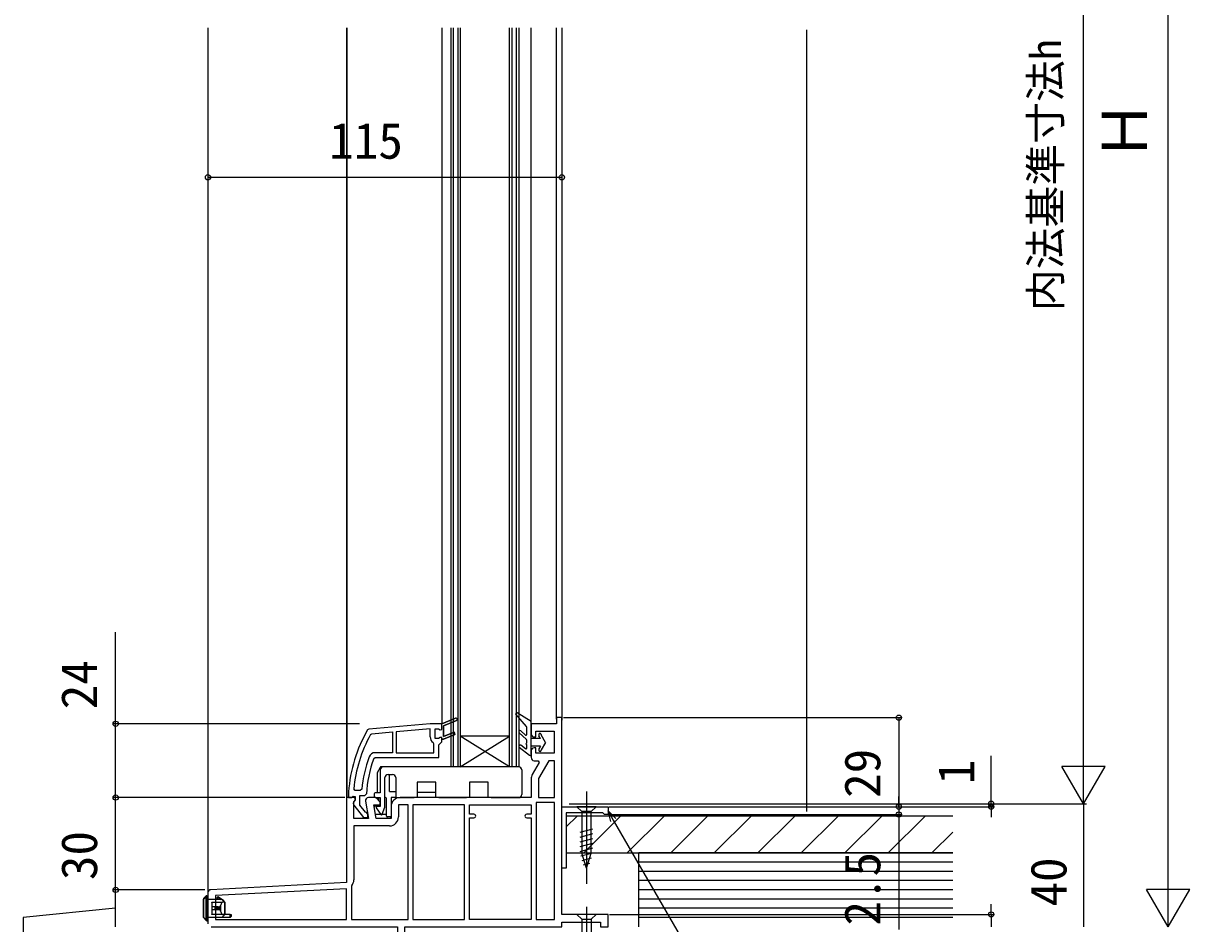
# Model space of a CAD drawing. Units: millimetres, scale not verified. Extents: x -700 to 700, y -1044 to 1038.
# Drawn here: x 61.5 to 440.5, y 162.9 to 455.6 of the extents above; entities that cross this region are included whole.
import ezdxf
from ezdxf.enums import TextEntityAlignment as Align

# ---------------------------------------------------------------- set-up
doc = ezdxf.new("R2010")
doc.units = ezdxf.units.MM
doc.header["$LTSCALE"] = 6
for name, color, linetype in [('0-2_YKK_11', 7, 'Continuous'), ('0-4_YKK_12', 2, 'Continuous'), ('0-5_YKK_13', 4, 'Continuous'), ('0-7_YKK_D', 6, 'Continuous'), ('0-9_YSS_K', 3, 'Continuous'), ('0-A_YSS_KE', 3, 'Continuous')]:
    doc.layers.add(name, color=color, linetype=linetype)
doc.styles.add('ＭＳ ゴシック', font='')
doc.styles.get('ＭＳ ゴシック').set_extended_font_data('MS Gothic')

msp = doc.modelspace()

# ---------------------------------------------------------------- linework, layer by layer
at = {"layer": '0-2_YKK_11'}
for p, q in [((174.354, 224.378), (174.747, 224.632)), ((175.369, 216.569), (175.839, 216.896)), ((226.5, 219.096), (226.5, 216.896)), ((225.1, 197.296), (226.5, 197.296)), ((121.5, 172.947), (121.5, 162.896))]:
    msp.add_line(p, q, dxfattribs=at)
for points in [[(202.248, 228.924), (198, 227.234), (198, 223.76), (201.449, 225.166), (201.751, 224.426), (198, 222.896), (197.5, 222.896), (197.5, 223.396), (196.91, 223.471), (196.425, 223.096), (195.3, 223.096), (195.3, 226.296), (196.425, 226.296), (196.91, 225.921), (197.5, 225.996), (197.5, 227.896), (201.952, 229.668), (197.5, 227.896), (193.7, 227.896), (173.773, 226.153), (173.385, 225.907)], [(175.839, 216.896), (196.5, 216.896), (196.5, 220.996), (197, 221.496), (197.5, 221.996), (197.5, 222.896), (198, 222.896), (201.751, 224.426), (201.449, 225.166), (198, 223.76), (198, 227.234), (202.248, 228.924)], [(236.5, 165.896), (236.5, 229.896), (234.7, 229.896), (234.7, 227.896), (226.5, 227.896), (226.5, 224.596)], [(174.747, 224.632), (181.5, 225.223), (181.5, 218.496), (175.839, 218.496)], [(193.7, 223.596), (193.7, 226.29), (182.7, 225.328), (182.7, 218.496)], [(227.5, 223.596), (228, 223.596), (228, 225.496), (234, 225.496), (234, 218.296), (228, 218.296), (228, 220.096), (227.5, 220.096)], [(182.7, 218.496), (194.9, 218.496), (194.9, 221.405), (194.669, 221.826)], [(227.5, 215.896), (228.845, 215.896), (229.173, 215.329), (226.888, 211.373)], [(226.5, 209.923), (226.5, 203.896), (183.9, 203.896)], [(167.201, 205.744), (167.2, 205.711), (167.2, 203.896), (168.206, 203.896), (168.702, 204.334), (169.3, 204.296), (169.3, 203.196), (169.1, 202.796)], [(171.487, 206.649), (170.99, 206.196), (169.383, 206.196), (168.885, 206.742)], [(168.913, 201.379), (172.025, 197.396), (173.5, 197.396), (173.5, 198.497), (173.025, 198.997), (172.655, 199.188), (170.9, 201.435), (170.9, 204.596), (172.471, 204.596), (172.97, 205.067)], [(172.715, 202.722), (173.707, 197.096), (168.9, 197.096), (168.9, 202.452), (169.442, 203.32), (169.123, 203.896), (166.5, 203.896), (166.5, 176.254), (122.448, 173.946)], [(181, 200.996), (181, 197.096), (176.144, 197.096), (175.368, 201.496), (177.5, 201.496), (177.5, 202.396), (176, 203.896), (173.7, 203.896)], [(186.5, 164.296), (186.5, 201.496), (183.4, 201.496), (183.4, 197.596)], [(207.9, 198.496), (206.5, 198.496), (206.5, 201.496), (226.5, 201.496), (226.5, 198.496), (225.1, 198.496)], [(226.5, 197.296), (226.5, 164.296), (206.5, 164.296), (206.5, 197.296), (207.9, 197.296)], [(180.5, 194.696), (168.9, 194.696), (168.9, 177.129)], [(168.218, 175.261), (168.1, 174.939), (168.1, 164.296), (186.5, 164.296)], [(122.5, 161.896), (183.1, 161.896), (183.1, 133.896), (186.5, 133.896), (186.5, 135.796), (186, 136.296), (185.5, 136.796), (185.5, 161.896), (236.5, 161.896), (236.5, 163.396), (249, 163.396), (249, 161.896), (251.5, 161.896), (251.5, 165.896), (236.5, 165.896)]]:
    msp.add_lwpolyline(points, dxfattribs=at)
for points in [[(234.1, 203.896), (234.1, 215.896), (232.271, 215.896), (228.9, 210.057), (228.9, 203.896)], [(204.9, 164.296), (204.9, 201.496), (188.1, 201.496), (188.1, 164.296)], [(228.1, 202.296), (228.1, 164.296), (234.1, 164.296), (234.1, 202.296)], [(236.5, 180.896), (236.5, 200.896), (251.5, 200.896), (251.5, 198.396), (250.3, 198.396), (250, 198.696), (249.8, 198.896), (237.9, 198.896), (237.9, 180.896)], [(166.5, 174.252), (123.9, 172.019), (123.9, 164.296), (166.5, 164.296)]]:
    msp.add_lwpolyline(points, close=True, dxfattribs=at)
for centre, radius, start, end in [((202.1, 229.296), 0.4, 291.69939, 111.69941), ((202.1, 229.296), 0.4, 291.69939, 111.69941), ((213.1, 202.696), 46, 149.69629, 176.20063), ((213.1, 202.696), 44.4, 150.76927, 174.77219), ((227.5, 224.596), 1, 180.00001, 269.99999), ((195.8, 223.596), 2.1, 180.00001, 237.42104), ((227.5, 219.096), 1, 90.00001, 179.99999), ((213.1, 202.696), 41.8, 159.8128, 174.57386), ((213.1, 202.696), 40.2, 159.81283, 176.6194), ((175.839, 216.396), 2.1, 90, 159.81284), ((227.5, 216.896), 1, 180.00001, 269.99999), ((229.4, 209.923), 2.9, 150.00001, 180.00002), ((169.7, 201.996), 1, 126.86989, 218.08672), ((173.7, 202.896), 1, 90, 189.99998), ((183.9, 200.996), 2.9, 90.00001, 179.99999), ((180.5, 197.596), 2.9, 270.00001, 359.99999), ((207.9, 197.896), 0.6, 269.99999, 90.00001), ((225.1, 197.896), 0.6, 89.99999, 270.00001), ((166, 177.129), 2.9, 319.88081, 0.00001), ((122.5, 172.947), 1, 93.00003, 180)]:
    msp.add_arc(centre, radius, start, end, dxfattribs=at)
at = {"layer": '0-4_YKK_12'}
for p, q in [((121.5, 454.145), (121.495, 172.896)), ((166.498, 454.145), (166.495, 203.396)), ((166.699, 203.896), (166.7, 454.145)), ((197.5, 454.145), (197.5, 227.895)), ((200.5, 213.896), (200.5, 454.145)), ((201.2, 454.145), (201.2, 213.896)), ((202.8, 213.896), (202.8, 454.145)), ((203.5, 454.145), (203.5, 213.896)), ((219.5, 213.896), (219.5, 454.145)), ((220.2, 454.145), (220.2, 213.896)), ((221.8, 213.896), (221.8, 454.145)), ((222.5, 454.145), (222.5, 213.896)), ((226.5, 227.396), (226.5, 454.145)), ((234.7, 229.396), (234.7, 454.145)), ((236.5, 454.145), (236.5, 229.097)), ((219.5, 213.896), (203.5, 223.896)), ((222.5, 213.896), (200.5, 213.896))]:
    msp.add_line(p, q, dxfattribs=at)
msp.add_lwpolyline([(203.5, 213.896), (219.5, 223.896), (203.5, 223.896)], dxfattribs=at)
at = {"layer": '0-5_YKK_13'}
for p, q in [((226.5, 228.596), (221.96, 231.45)), ((224.952, 227.052), (221.572, 231.001)), ((226.5, 217.896), (226.5, 228.596)), ((224.936, 222.855), (222.628, 225.003)), ((224.664, 224.201), (223.172, 225.589)), ((225, 226.922), (225, 224.348)), ((229, 224.396), (229, 224.164)), ((229.555, 223.096), (229.054, 223.964)), ((229.8, 224.396), (229.8, 224.271)), ((231.2, 221.846), (229.8, 224.271)), ((222.654, 220.281), (226.016, 217.659)), ((224.677, 219.723), (223.145, 220.912)), ((225, 222.709), (225, 221.574)), ((225, 221.174), (225, 219.881)), ((229.555, 223.096), (226.5, 223.096)), ((229.555, 220.596), (226.5, 220.596)), ((229.555, 220.596), (229.054, 219.728)), ((231.2, 221.846), (229.8, 219.421)), ((229, 219.528), (229, 219.296)), ((229.8, 219.421), (229.8, 219.296)), ((177.417, 213.73), (176.532, 211.959)), ((177.5, 212.896), (177.5, 205.396)), ((178.5, 213.896), (177.685, 213.896)), ((222.5, 213.896), (178.5, 213.896)), ((223.5, 212.896), (223.5, 204.896)), ((176.5, 211.825), (176.5, 205.396)), ((179, 200.868), (179, 210.396)), ((180, 211.396), (181.5, 211.396)), ((180.5, 205.896), (180.5, 211.396)), ((182.5, 210.396), (182.5, 203.896)), ((195.5, 208.896), (189.5, 208.896)), ((195.5, 203.896), (195.5, 208.896)), ((212.5, 208.896), (206.5, 208.896)), ((212.5, 203.896), (212.5, 208.896)), ((175.5, 205.096), (175.5, 204.196)), ((177.5, 205.396), (175.8, 205.396)), ((180.5, 205.896), (182.5, 205.896)), ((189.5, 205.646), (195.5, 205.646)), ((244.5, 205.896), (244.5, 175.896)), ((175.5, 201.096), (175.5, 201.465)), ((175.5, 201.096), (175.5, 200.75)), ((177, 201.096), (175.5, 201.096)), ((175.8, 203.896), (177.5, 203.896)), ((177, 203.596), (176.3, 203.596)), ((177.5, 200.996), (176.4, 200.996)), ((177, 203.596), (177, 203.896)), ((177, 202.896), (177, 203.596)), ((177, 201.096), (177, 201.496)), ((177.5, 203.896), (177.5, 200.996)), ((179.2, 203.896), (179, 203.896)), ((179.5, 197.896), (179.5, 203.596)), ((182.5, 203.896), (181, 203.896)), ((181, 203.896), (181, 197.896)), ((182.5, 203.896), (188.5, 203.896)), ((196.5, 203.896), (195.5, 203.896)), ((196.5, 203.896), (205.5, 203.896)), ((213.5, 203.896), (212.5, 203.896)), ((213.5, 203.896), (222.5, 203.896)), ((247.6, 200.896), (241.4, 200.896)), ((241.4, 200.896), (242.95, 199.346)), ((247.6, 200.896), (246.05, 199.346)), ((177.646, 198.396), (175.915, 198.396)), ((176.154, 200.524), (177.626, 198.421)), ((179.2, 198.396), (178.098, 198.396)), ((178.154, 198.491), (178.982, 200.765)), ((180.7, 197.596), (179.8, 197.596)), ((242.95, 199.346), (242.95, 185.812)), ((246.05, 199.346), (242.95, 199.346)), ((246.05, 185.812), (246.05, 199.346)), ((242.4, 192.602), (246.6, 193.728)), ((242.4, 191.049), (246.6, 192.175)), ((242.4, 189.496), (246.6, 190.622)), ((242.4, 187.943), (246.6, 189.069)), ((242.4, 186.39), (246.6, 187.516)), ((242.659, 184.907), (246.6, 185.963)), ((244.5, 180.896), (242.95, 185.812)), ((244.5, 180.896), (246.05, 185.812)), ((243.11, 183.475), (246.146, 184.288)), ((243.562, 182.043), (245.612, 182.592)), ((120, 164.972), (120, 170.872)), ((120.006, 170.872), (120, 170.872)), ((120.826, 171.692), (120.006, 170.872)), ((120.006, 170.872), (120.006, 165.02)), ((121.246, 170.996), (120.952, 170.996)), ((121.124, 171.996), (121.12, 171.991)), ((121.5, 170.996), (121.5, 164.796)), ((126, 170.796), (121.5, 170.796)), ((127, 169.896), (126, 170.796)), ((122.8, 169.896), (126.236, 169.896)), ((122.8, 169.792), (122.8, 169.896)), ((122.8, 169.792), (122.8, 168.396)), ((126.057, 169.792), (122.8, 169.792)), ((123.7, 168.396), (122.8, 168.396)), ((122.8, 168.396), (122.8, 167.396)), ((122.8, 167.396), (122.8, 166)), ((123.7, 168.396), (123.7, 167.396)), ((124.141, 168.396), (123.7, 168.396)), ((124.283, 167.396), (124.141, 167.396)), ((124.283, 168.396), (124.283, 167.396)), ((124.7, 168.396), (124.283, 168.396)), ((124.7, 167.396), (124.283, 167.396)), ((124.7, 168.396), (124.7, 167.396)), ((124.833, 168.396), (124.7, 168.396)), ((124.833, 167.396), (124.7, 167.396)), ((125.014, 167.396), (124.833, 167.396)), ((125.014, 168.396), (125.014, 167.396)), ((125.05, 167.396), (125.014, 167.396)), ((125.05, 168.396), (125.242, 168.396)), ((125.242, 167.396), (125.05, 167.396)), ((125.242, 168.396), (125.242, 167.396)), ((125.472, 168.396), (125.242, 168.396)), ((125.472, 167.396), (125.242, 167.396)), ((125.472, 168.396), (125.472, 167.396)), ((125.612, 168.792), (125.612, 167)), ((126.935, 169.896), (126.236, 169.896)), ((126.935, 165.896), (126.935, 169.896)), ((126.935, 169.896), (127, 169.896)), ((127, 169.896), (127, 165.896)), ((244.5, 168.396), (244.499, 131.396)), ((120.006, 165.02), (120.869, 164.157)), ((121.012, 163.884), (120.951, 163.945)), ((121.163, 163.883), (121.224, 163.796)), ((126, 164.896), (121.5, 164.896)), ((122.8, 166), (126.057, 166)), ((126, 164.896), (127, 165.896)), ((128.7, 164.896), (126, 164.896)), ((126.935, 165.896), (126.236, 165.896)), ((127, 165.896), (126.935, 165.896)), ((128.7, 165.896), (129, 165.896)), ((242.95, 164.346), (242.95, 138.812)), ((247.6, 165.896), (246.05, 164.346)), ((246.05, 164.346), (246.05, 138.812))]:
    msp.add_line(p, q, dxfattribs=at)
for points in [[(189.5, 208.896), (189.5, 203.896), (188.5, 203.896)], [(206.5, 208.896), (206.5, 203.896), (205.5, 203.896)], [(120.088, 171.084), (120.908, 171.904), (120.912, 171.908)], [(121.246, 170.996), (121.246, 164.796), (120.952, 164.796), (120.952, 170.996)], [(121.124, 171.996), (121.5, 171.996), (121.5, 170.996), (121.246, 170.996)], [(124.1, 170.796), (124.1, 171.396), (125.7, 170.796)], [(124.7, 171.171), (124.7, 171.696), (126.5, 170.496)], [(126.214, 170.603), (126.5, 170.496), (126.5, 170.346)], [(124.141, 167.396), (123.7, 167.396), (122.8, 167.396)], [(124.141, 167.396), (124.141, 168.396), (124.283, 168.396)], [(124.833, 167.396), (124.833, 168.396), (125.014, 168.396)], [(125.05, 167.396), (125.05, 168.396), (125.014, 168.396)], [(125.472, 168.396), (125.552, 168.59), (125.612, 168.792)], [(125.612, 167), (125.553, 167.198), (125.472, 167.396)], [(120.951, 163.945), (120, 164.896), (120, 164.972)], [(121.246, 164.796), (121.5, 164.796), (121.5, 163.796), (121.224, 163.796)], [(126.236, 165.896), (122.8, 165.896), (122.8, 166)], [(128.7, 164.896), (128.7, 165.896), (127, 165.896)], [(129, 165.896), (129, 165.196), (128.7, 164.896)], [(247.6, 165.896), (241.4, 165.896), (242.95, 164.346), (246.05, 164.346)]]:
    msp.add_lwpolyline(points, dxfattribs=at)
for centre, radius, start, end in [((221.8, 231.196), 0.3, 57.84718, 220.56105), ((222.9, 225.296), 0.4, 47.0674, 227.0674), ((224.8, 224.348), 0.2, 227.0674, 0), ((224.8, 226.922), 0.2, 0, 40.56105), ((229.4, 224.396), 0.4, 0, 180), ((229.4, 224.164), 0.4, 180, 210), ((222.9, 220.596), 0.4, 52.18768, 232.05449), ((224.8, 219.881), 0.2, 232.18768, 0), ((225, 221.374), 0.2, 90, 270), ((224.8, 222.709), 0.2, 0, 47.0674), ((226.2, 217.896), 0.3, 232.05449, 0), ((229.4, 219.528), 0.4, 150, 180), ((229.4, 219.296), 0.4, 180, 0), ((177.685, 213.596), 0.3, 90, 153.43495), ((178.5, 212.896), 1, 90, 180), ((222.5, 212.896), 1, 0, 90), ((176.8, 211.825), 0.3, 153.43495, 180), ((180, 210.396), 1, 90, 180), ((181.5, 210.396), 1, 0, 90), ((175.8, 205.096), 0.3, 90, 180), ((222.5, 204.896), 1, 270, 0), ((175.8, 204.196), 0.3, 180, 270), ((176.4, 200.696), 0.3, 90, 215), ((179.2, 203.596), 0.3, 0, 90), ((177.872, 198.593), 0.3, 215, 340), ((178.7, 200.868), 0.3, 340, 0), ((179.2, 198.096), 0.3, 0, 90), ((179.8, 197.896), 0.3, 180, 270), ((180.7, 197.896), 0.3, 270, 0), ((120.3, 170.872), 0.3, 135, 180), ((120.289, 170.884), 0.284, 135.21566, 182.49633), ((121.13, 171.687), 0.304, 91.7644, 179.04855), ((121.11, 171.705), 0.284, 135.21566, 182.49633), ((121.117, 171.695), 0.295, 89.30544, 134.94469), ((121.124, 171.696), 0.3, 90, 135), ((121.152, 164.145), 0.284, 177.50367, 224.78434), ((121.181, 164.197), 0.314, 187.32627, 266.78077), ((121.117, 164.119), 0.24, 226.38814, 281.18869), ((121.224, 164.096), 0.3, 225, 270)]:
    msp.add_arc(centre, radius, start, end, dxfattribs=at)
for centre, major_axis, ratio, start_param, end_param in [((120.812, 170.996), (0, 0.7), 0.2, 4.712389, 6.1791526), ((121.106, 170.996), (0, 1), 0.14, 4.712389, 6.1791526), ((127.789, 167.896), (0, 2.9), 0.789474, 0.8581397, 1.2566748), ((127.789, 167.896), (0, 2.9), 0.789474, 1.8849178, 2.283453), ((126.236, 169.596), (0, 0.3), 0.789474, 6.2831853, 7.141325), ((120.3, 165.02), (0.286, 0.119), 0.756388, 2.640578, 2.8379736), ((120.812, 164.796), (0, 0.7), 0.2, 3.5625567, 4.712389), ((121.106, 164.796), (0, 1), 0.14, 3.5625567, 4.712389), ((126.236, 166.196), (0, 0.3), 0.789474, 2.283453, 3.1415927)]:
    msp.add_ellipse(centre, major_axis=major_axis, ratio=ratio, start_param=start_param, end_param=end_param, dxfattribs=at)
at = {"layer": '0-7_YKK_D'}
for p, q in [((433.5, 175.896), (433.5, 667.896)), ((406, 215.896), (406, 637.896)), ((121.495, 405.589), (236.5, 405.589)), ((170.718, 227.895), (90.5, 227.895)), ((237, 229.896), (347, 229.896)), ((346, 229.896), (346, 200.896)), ((406, 201.896), (406, 226.145)), ((376, 201.896), (376, 217.514)), ((406, 201.896), (399, 214.02)), ((413, 214.02), (399, 214.02)), ((406, 201.896), (413, 214.02)), ((166, 203.896), (90.5, 203.896)), ((166, 203.896), (90.5, 203.896)), ((91.5, 173.896), (91.5, 203.896)), ((238.882, 201.896), (407, 201.896)), ((250.895, 201.896), (377, 201.896)), ((251.82, 200.896), (347, 200.896)), ((251.82, 200.896), (377, 200.896)), ((252, 200.896), (347, 200.896)), ((255.5, 201.896), (407, 201.896)), ((346, 200.896), (346, 204.296)), ((346, 200.896), (346, 198.396)), ((376, 200.896), (376, 201.896)), ((376, 200.896), (376, 197.496)), ((406, 201.896), (406, 161.896)), ((252, 198.396), (347, 198.396)), ((346, 198.396), (346, 160.96)), ((433.5, 161.896), (433.5, 186.145)), ((120.5, 173.896), (90.5, 173.896)), ((119.5, 173.896), (90.5, 173.896)), ((91.5, 161.896), (91.5, 173.896)), ((433.5, 161.896), (426.5, 174.02)), ((440.5, 174.02), (426.5, 174.02)), ((433.5, 161.896), (440.5, 174.02)), ((376, 165.896), (376, 169.296)), ((252, 165.896), (377, 165.896)), ((376, 165.896), (376, 161.896))]:
    msp.add_line(p, q, dxfattribs=at)
for points in [[(91.5, 203.896), (91.5, 227.895), (91.5, 257.659)], [(252.412, 196.146), (251.5, 199.546), (253.99, 197.058)], [(251.5, 199.546), (253.201, 196.602), (312.074, 94.729), (402.725, 94.729)], [(91.5, 167.896), (61.5, 164.891), (61.5, 140.255)]]:
    msp.add_lwpolyline(points, dxfattribs=at)
for centre in [(121.495, 405.589), (236.5, 405.589), (91.5, 227.895), (346, 229.896), (91.5, 203.896), (91.5, 203.896), (346, 200.896), (346, 200.896), (376, 201.896), (376, 200.896), (346, 198.396), (91.5, 173.896), (91.5, 173.896), (376, 165.896)]:
    msp.add_circle(centre, 0.85, dxfattribs=at)
at = {"layer": '0-9_YSS_K'}
for p, q in [((316, 453.477), (316, 199.396)), ((237.9, 194.353), (241.443, 197.896)), ((243.585, 185.896), (255.585, 197.896)), ((257.727, 185.896), (269.727, 197.896)), ((271.869, 185.896), (283.869, 197.896)), ((286.011, 185.896), (298.011, 197.896)), ((300.153, 185.896), (312.153, 197.896)), ((314.296, 185.896), (326.296, 197.896)), ((328.438, 185.896), (340.438, 197.896)), ((342.58, 185.896), (354.58, 197.896)), ((356.722, 185.896), (363.5, 192.674)), ((363.5, 182.896), (261.5, 182.896)), ((363.5, 179.896), (261.5, 179.896)), ((363.5, 176.896), (261.5, 176.896)), ((363.5, 173.896), (261.5, 173.896)), ((363.5, 170.896), (261.5, 170.896)), ((363.5, 167.896), (261.5, 167.896)), ((363.5, 164.896), (261.5, 164.896))]:
    msp.add_line(p, q, dxfattribs=at)
at = {"layer": '0-A_YSS_KE'}
for p in [(363.5, 185.896), (261.5, 161.896)]:
    msp.add_line(p, (261.5, 185.896), dxfattribs=at)
msp.add_lwpolyline([(363.5, 197.896), (237.9, 197.896), (237.9, 185.896), (363.5, 185.896)], dxfattribs=at)

# ---------------------------------------------------------------- texts
at = {"layer": '0-7_YKK_D', "style": 'ＭＳ ゴシック'}
for s, height, p in [('内法基準寸法h', 9.971, (401.645, 362.064)), ('Ｈ', 14.66, (431, 410.76)), ('24', 11.73, (89, 232.614)), ('29', 11.73, (343.5, 203.805)), ('1', 11.73, (374, 208.241)), ('30', 11.73, (89, 177.078)), ('2.5', 11.73, (343.5, 162.278)), ('40', 11.73, (404, 168.478))]:
    msp.add_text(s, height=height, rotation=90, dxfattribs=at).set_placement(p, align=Align.BOTTOM_LEFT)
msp.add_text('115', height=11.73, dxfattribs=at).set_placement((160.907, 408.089), align=Align.BOTTOM_LEFT)

doc.saveas('drawing.dxf')
